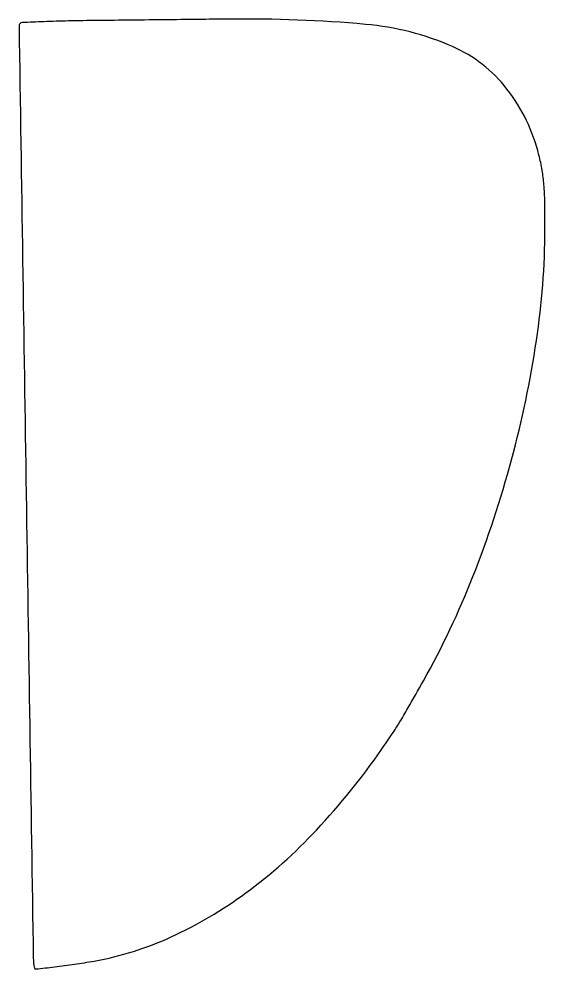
# Model space of a CAD drawing. Extents: x 1 to 184, y 0 to 332.
import ezdxf

# ---------------------------------------------------------------- set-up
doc = ezdxf.new("R2010")
doc.units = 0

msp = doc.modelspace()

# ---------------------------------------------------------------- linework, layer by layer
msp.add_lwpolyline([(28.032973, 331.250308, 0.002565), (17.83707, 331.088452, 0.004111), (9.138389, 330.834166, 0.000938), (1.538187, 330.535152, 0.196336), (0.87745, 330.232973, 0.194751), (0.512327, 329.29001, 0.000004), (3.007066, 165.867631, 0.000013), (5.488673, 3.657967, 0.053436), (5.918891, 0.151813, 0.379667), (6.400356, -0.189169, 0.001774), (12.98077, 0.557862, 0.007478), (19.912496, 1.474966, 0.007604), (26.774884, 2.594417, 0.06337), (53.663929, 11.014897, 0.051144), (79.764499, 26.386773, 0.046427), (104.470901, 48.37446, 0.035605), (127.195884, 76.5, 0.00443), (130.912351, 81.937584, 0.010844), (133.523585, 86.020414, 0.007612), (136.436577, 90.968305, 0.001293), (141.821981, 100.5, 0.034085), (159.134234, 136.936634, 0.028174), (172.622114, 177.763351, 0.028383), (181.335417, 219.461679, 0.036505), (184.318548, 258.5, 0.004847), (184.258625, 267.857268, 0.016417), (183.959942, 273.956866, 0.022518), (183.326321, 278.927526, 0.017785), (182.209856, 284.2337, 0.104584), (171.02837, 307.300981, 0.124957), (152.031995, 322.117407, 0.081555), (121.629153, 329.913848, 0.024859), (74, 331.751864, -0.000039), (64.659311, 331.648555, -0.000018), (52.453436, 331.51494, -0.000018), (39.59145, 331.375052, -0.000024)], format="xyb", close=True)

doc.saveas('drawing.dxf')
